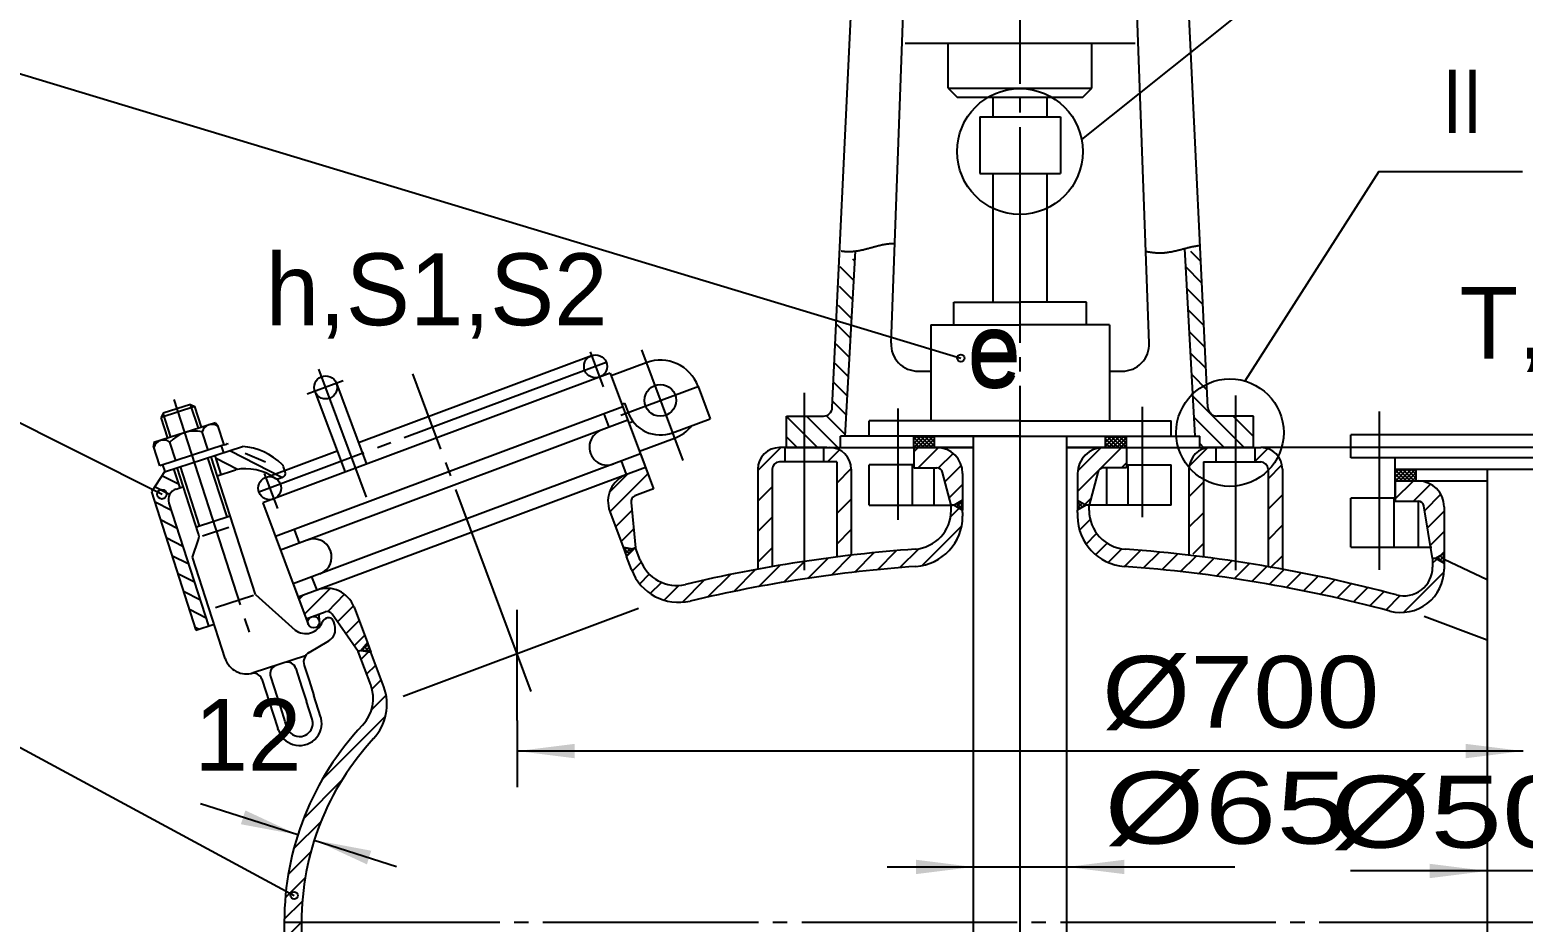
# Model space of a CAD drawing. Extents: x 604 to 1218, y -216 to 625.
# Drawn here: x 703.3 to 807.2, y 432.3 to 494.4 of the extents above; entities that cross this region are included whole.
import ezdxf

# ---------------------------------------------------------------- set-up
doc = ezdxf.new("R2010")
doc.units = 0
doc.linetypes.add('BORDER', pattern=[17, 12, -1, 1, -1, 1, -1])
doc.linetypes.add('DASHDOT', pattern=[18, 15, -1, 1, -1])
doc.layers.get('0').update_dxf_attribs({"color": 8, "linetype": 'CONTINUOUS'})
for name, color, linetype in [('1', 8, 'CONTINUOUS'), ('2', 94, 'DASHDOT'), ('3', 8, 'CONTINUOUS'), ('5', 214, 'CONTINUOUS'), ('6', 8, 'BORDER')]:
    doc.layers.add(name, color=color, linetype=linetype)
doc.styles.add('STYLE1', font='cadt_en.shx', dxfattribs={"width": 0.650136, "bigfont": 'cadt_hz.shx'})
doc.styles.add('STYLE29', font='cadt_en.shx', dxfattribs={"width": 1.341688, "bigfont": 'cadt_hz.shx'})
doc.styles.add('STYLE30', font='cadt_en.shx', dxfattribs={"width": 1.180206, "bigfont": 'cadt_hz.shx'})
doc.styles.add('STYLE31', font='cadt_en.shx', dxfattribs={"width": 1.341157, "bigfont": 'cadt_hz.shx'})

# ---------------------------------------------------------------- blocks, each defined once
blk = doc.blocks.new('*U22')
at = {"layer": '1'}
for p, q in [((798.34, 461.73), (799.59, 462.98)), ((799.61, 461.58), (800.79, 462.77)), ((812.74, 460.57), (815.15, 462.98)), ((815.17, 461.58), (816.14, 462.56)), ((800.39, 460.94), (801.51, 462.07)), ((800.59, 459.73), (801.74, 460.88)), ((812.74, 459.16), (814.1, 460.51)), ((800.79, 458.52), (801.74, 459.47)), ((812.74, 457.74), (813.99, 458.99)), ((801.46, 457.78), (801.74, 458.06)), ((812.74, 456.33), (813.89, 457.48)), ((812.74, 454.91), (813.79, 455.96)), ((812.74, 453.5), (813.68, 454.44)), ((813.14, 452.49), (813.58, 452.92)), ((812.74, 450.67), (813.54, 451.47)), ((812.92, 449.44), (813.67, 450.19)), ((813.4, 448.5), (814.18, 449.28)), ((814.09, 447.78), (814.95, 448.64)), ((814.91, 447.18), (815.76, 448.04)), ((815.69, 446.55), (816.54, 447.4)), ((816.43, 445.88), (817.28, 446.72)), ((817.14, 445.17), (817.98, 446.02)), ((817.8, 444.42), (818.65, 445.27)), ((818.43, 443.63), (819.29, 444.49)), ((819.02, 442.81), (819.89, 443.67)), ((819.57, 441.95), (820.45, 442.82)), ((820.08, 441.04), (820.97, 441.93)), ((820.55, 440.09), (821.45, 441)), ((820.97, 439.1), (821.89, 440.02)), ((821.34, 438.06), (822.28, 439)), ((821.65, 436.96), (822.63, 437.93)), ((821.91, 435.8), (822.92, 436.81)), ((822.1, 434.58), (823.16, 435.64)), ((822.22, 433.28), (823.33, 434.39)), ((822.24, 431.89), (823.43, 433.07)), ((822.24, 430.47), (823.44, 431.67)), ((822.24, 429.06), (823.44, 430.26)), ((823.03, 428.43), (823.44, 428.84, 1))]:
    blk.add_line(p, q, dxfattribs=at)
blk = doc.blocks.new('*U31')
at = {"layer": '1'}
for p, q in [((743.67, 462.21), (744.92, 463.46)), ((743.7, 460.83), (746.34, 463.47)), ((746.71, 462.42), (746.73, 462.44)), ((744.09, 459.8), (745.23, 460.94)), ((744.47, 458.77), (745.36, 459.65)), ((745.43, 458.31), (745.49, 458.37)), ((722.45, 453.72), (724.23, 455.5)), ((724.06, 453.91), (725.24, 455.1)), ((722.06, 454.75), (722.34, 455.02)), ((724.74, 453.18), (725.86, 454.3)), ((725.33, 452.35), (726.24, 453.27)), ((725.91, 451.52), (726.63, 452.24)), ((726.39, 450.59), (726.91, 451.11)), ((726.78, 449.56), (727.4, 450.18)), ((727.15, 448.52), (727.78, 449.15)), ((727.11, 447.06), (728.13, 448.08)), ((723.68, 442.22), (728.09, 446.63)), ((722.39, 439.52), (725.05, 442.17)), ((721.71, 437.42), (723.6, 439.31)), ((721.32, 435.62), (722.89, 437.18)), ((721.11, 434), (722.49, 435.38)), ((721.04, 432.51), (722.3, 433.77)), ((721.04, 431.1), (722.24, 432.3)), ((721.04, 429.68), (722.24, 430.88)), ((721.08, 428.31), (722.24, 429.47, 1))]:
    blk.add_line(p, q, dxfattribs=at)
blk = doc.blocks.new('*U40')
at = {"layer": '1'}
for p, q in [((778.19, 465.96), (778.33, 466.11, 1)), ((778.19, 465.68), (778.62, 466.11)), ((778.19, 465.4), (778.9, 466.11)), ((778.79, 465.31), (778.19, 465.91)), ((778.51, 465.31), (778.19, 465.62)), ((778.27, 466.11), (779.07, 465.31)), ((778.38, 465.31), (779.18, 466.11)), ((778.56, 466.11), (779.36, 465.31)), ((778.67, 465.31), (779.47, 466.11)), ((779.64, 465.31), (778.84, 466.11)), ((778.95, 465.31), (779.64, 466)), ((779.64, 465.59), (779.12, 466.11)), ((779.23, 465.31), (779.64, 465.72)), ((779.64, 465.87), (779.41, 466.11)), ((778.23, 465.31), (778.19, 465.34)), ((779.51, 465.31), (779.64, 465.43))]:
    blk.add_line(p, q, dxfattribs=at)
blk = doc.blocks.new('*U41')
at = {"layer": '1'}
for p, q in [((764.84, 465.31), (765.64, 466.11)), ((764.84, 465.59), (765.36, 466.11)), ((764.84, 465.87), (765.08, 466.11)), ((765.53, 465.31), (764.84, 466)), ((765.25, 465.31), (764.84, 465.72)), ((765.82, 465.31), (765.02, 466.11)), ((765.92, 466.11), (765.12, 465.31)), ((766.1, 465.31), (765.3, 466.11)), ((766.21, 466.11), (765.41, 465.31)), ((766.29, 465.4), (765.58, 466.11)), ((765.69, 465.31), (766.29, 465.91)), ((766.29, 465.68), (765.86, 466.11)), ((765.97, 465.31), (766.29, 465.62)), ((766.29, 465.96), (766.15, 466.11)), ((764.97, 465.31), (764.84, 465.43)), ((766.26, 465.31), (766.29, 465.34, 1))]:
    blk.add_line(p, q, dxfattribs=at)
blk = doc.blocks.new('*U42')
at = {"layer": '1'}
for p, q in [((798.34, 463.25), (798.87, 463.78)), ((798.34, 463.53), (798.59, 463.78)), ((799.12, 462.98), (798.34, 463.76)), ((798.84, 462.98), (798.34, 463.48)), ((798.35, 462.98), (799.15, 463.78)), ((799.4, 462.98), (798.6, 463.78)), ((798.64, 462.98), (799.44, 463.78)), ((799.68, 462.98), (798.88, 463.78)), ((798.92, 462.98), (799.72, 463.78)), ((799.79, 463.16), (799.17, 463.78)), ((799.2, 462.98), (799.79, 463.57)), ((799.79, 463.44), (799.45, 463.78)), ((799.79, 463.73), (799.73, 463.78)), ((798.55, 462.98), (798.34, 463.19)), ((799.48, 462.98), (799.79, 463.28)), ((799.77, 462.98), (799.79, 463, 1))]:
    blk.add_line(p, q, dxfattribs=at)
blk = doc.blocks.new('*U44')
at = {"layer": '1'}
for p, q in [((801.23, 457.54), (801.46, 457.78)), ((801.29, 457.68), (801.69, 457.27)), ((801.41, 457.44), (801.74, 457.77)), ((801.47, 457.78), (801.74, 457.51)), ((801.58, 457.33), (801.74, 457.49)), ((801.65, 457.88), (801.74, 457.79)), ((812.74, 452.65), (812.78, 452.69)), ((812.74, 452.37), (812.96, 452.59)), ((812.74, 452.09), (813.14, 452.49)), ((812.74, 452.45), (813.01, 452.18)), ((812.74, 452.16), (812.83, 452.08)), ((812.76, 452.71), (813.19, 452.28)), ((813.27, 452.33), (813.32, 452.38, 1))]:
    blk.add_line(p, q, dxfattribs=at)
blk = doc.blocks.new('*U45')
at = {"layer": '2'}
for p, q in [((767.4, 460.49), (768.01, 461.09)), ((765.43, 457.1), (768.17, 459.84, 1)), ((744.94, 457.82), (745.43, 458.31)), ((763.87, 456.96), (765.19, 458.27)), ((745.24, 456.71), (745.87, 457.34)), ((755.79, 455.94), (757.23, 457.39)), ((757.47, 456.21), (758.88, 457.62)), ((759.11, 456.44), (760.49, 457.82)), ((760.73, 456.64), (762.08, 458)), ((762.31, 456.81), (763.64, 458.14)), ((745.77, 455.83), (746.44, 456.5)), ((750.52, 454.92), (752.08, 456.48)), ((752.32, 455.3), (753.83, 456.82)), ((754.07, 455.64), (755.55, 457.12)), ((746.51, 455.15), (747.29, 455.93)), ((747.47, 454.69), (748.5, 455.72)), ((748.74, 454.55), (750.28, 456.1))]:
    blk.add_line(p, q, dxfattribs=at)
blk = doc.blocks.new('*U46')
at = {"layer": '2'}
for p, q in [((776.38, 459.56), (777.12, 460.3)), ((776.83, 458.6), (777.56, 459.34)), ((777.49, 457.85), (778.3, 458.65)), ((778.37, 457.31), (779.32, 458.27)), ((779.51, 457.04), (780.63, 458.16)), ((780.82, 456.94), (781.93, 458.04)), ((782.12, 456.82), (783.21, 457.91)), ((783.4, 456.68), (784.48, 457.76)), ((784.66, 456.53), (785.73, 457.6)), ((785.91, 456.37), (786.97, 457.43)), ((787.15, 456.19), (788.2, 457.24)), ((800.94, 457.26), (801.23, 457.54)), ((788.37, 456), (789.41, 457.04)), ((789.58, 455.79), (790.61, 456.83)), ((790.77, 455.57), (791.8, 456.6)), ((791.96, 455.34), (792.97, 456.36)), ((798.94, 453.85), (801.73, 456.64, 1)), ((793.13, 455.1), (794.14, 456.11)), ((794.29, 454.85), (795.29, 455.85)), ((795.44, 454.58), (796.43, 455.57)), ((796.57, 454.3), (797.56, 455.29)), ((797.7, 454.01), (798.69, 455.01))]:
    blk.add_line(p, q, dxfattribs=at)
blk = doc.blocks.new('*U47')
at = {"layer": '2'}
for p, q in [((764.84, 465), (765.15, 465.31)), ((765.16, 463.91), (766.56, 465.3)), ((766.56, 463.89), (767.58, 464.9)), ((776.25, 463.68), (777.87, 465.3)), ((777.84, 463.85), (779.29, 465.31)), ((767.01, 462.92), (768.15, 464.07)), ((776.24, 462.25), (777.7, 463.71)), ((779.31, 463.91), (779.64, 464.24)), ((767.31, 461.81), (768.24, 462.74)), ((776.76, 461.36), (777.16, 461.76, 1))]:
    blk.add_line(p, q, dxfattribs=at)
blk = doc.blocks.new('*U48')
at = {"layer": '2'}
for p, q in [((767.83, 461.2), (768.24, 461.61)), ((767.84, 461.42), (768.24, 461.02)), ((768.24, 461.31), (768.02, 461.53)), ((768.24, 461.59), (768.2, 461.63)), ((776.24, 461.41), (776.4, 461.56)), ((776.24, 461.51), (776.59, 461.16)), ((776.24, 461.12), (776.58, 461.46)), ((776.52, 461.12), (776.76, 461.36)), ((776.57, 461.46), (776.77, 461.26, 1)), ((767.65, 461.3), (767.68, 461.33)), ((767.72, 461.26), (767.66, 461.32)), ((768.01, 461.09), (768.24, 461.33)), ((768.19, 460.99), (768.24, 461.04)), ((776.41, 461.06), (776.24, 461.23))]:
    blk.add_line(p, q, dxfattribs=at)
blk = doc.blocks.new('*U49')
at = {"layer": '2'}
for p, q in [((744.64, 458.32), (745.03, 457.93)), ((744.7, 458.15), (744.88, 458.33)), ((744.78, 457.95), (745.13, 458.29)), ((744.91, 458.33), (745.16, 458.09, 1)), ((726.42, 451.19), (726.86, 451.62)), ((726.48, 451.31), (726.64, 451.15)), ((726.6, 451.47), (726.98, 451.09)), ((726.66, 451.15), (726.94, 451.42)), ((726.73, 451.62), (726.94, 451.42)), ((726.91, 451.11), (727.01, 451.21))]:
    blk.add_line(p, q, dxfattribs=at)
blk = doc.blocks.new('*U50')
at = {"layer": '1'}
for p, q in [((760.74, 478.27), (760.59, 478.42)), ((760.67, 476.93), (759.72, 477.88)), ((759.64, 476.54), (760.59, 475.59)), ((759.57, 475.2), (760.52, 474.25)), ((759.49, 473.86), (760.44, 472.91)), ((759.42, 472.52), (760.37, 471.57)), ((759.35, 471.18), (760.29, 470.23)), ((759.27, 469.84), (760.22, 468.89)), ((759.2, 468.5), (760.15, 467.55)), ((755.99, 467.46), (758.14, 465.31)), ((757.37, 467.49), (759.56, 465.31)), ((758.75, 467.53), (760.07, 466.21)), ((756.73, 465.31), (755.99, 466.05, 1))]:
    blk.add_line(p, q, dxfattribs=at)
blk = doc.blocks.new('*U51')
at = {"layer": '1'}
for p, q in [((753.99, 463.71), (755.59, 465.31)), ((758.83, 464.31), (759.67, 465.14)), ((759.49, 462.84), (760.49, 463.84)), ((753.99, 461.58), (754.99, 462.58)), ((759.49, 460.72), (760.49, 461.72)), ((753.99, 459.46), (754.99, 460.46)), ((759.49, 458.6), (760.49, 459.6, 1)), ((753.99, 457.34), (754.99, 458.34))]:
    blk.add_line(p, q, dxfattribs=at)
blk = doc.blocks.new('*U52')
at = {"layer": '1'}
for p, q in [((784.01, 464.02), (785.27, 465.29)), ((788.59, 464.36), (789.46, 465.23)), ((789.49, 463.14), (790.46, 464.11)), ((783.99, 461.89), (784.99, 462.89)), ((789.49, 461.02), (790.49, 462.02)), ((783.99, 459.76), (784.99, 460.76)), ((789.49, 458.9), (790.49, 459.9)), ((784.27, 457.92), (784.99, 458.64)), ((789.65, 456.94), (790.49, 457.78, 1))]:
    blk.add_line(p, q, dxfattribs=at)
blk = doc.blocks.new('*U53')
at = {"layer": '3'}
for p, q in [((783.04, 478.99), (783.07, 479)), ((783.07, 479), (783.1, 479)), ((783.1, 479), (783.13, 479.01)), ((783.13, 479.01), (783.16, 479.02)), ((783.16, 479.02), (783.19, 479.03)), ((783.19, 479.03), (783.22, 479.03)), ((783.22, 479.03), (783.25, 479.04)), ((783.25, 479.04), (783.28, 479.05)), ((783.28, 479.05), (783.31, 479.06)), ((783.31, 479.06), (783.34, 479.06)), ((783.34, 479.06), (783.37, 479.07)), ((783.37, 479.07), (783.4, 479.08)), ((783.4, 479.08), (783.43, 479.09)), ((783.43, 479.09), (783.46, 479.09)), ((783.46, 479.09), (783.49, 479.1)), ((783.49, 479.1), (783.52, 479.11)), ((783.52, 479.11), (783.54, 479.12)), ((783.54, 479.12), (783.57, 479.12)), ((783.57, 479.12), (783.6, 479.13)), ((783.6, 479.13), (783.63, 479.14)), ((783.63, 479.14), (783.66, 479.15)), ((783.66, 479.15), (783.69, 479.15)), ((783.69, 479.15), (783.72, 479.16)), ((783.72, 479.16), (783.75, 479.17)), ((783.75, 479.17), (783.78, 479.18)), ((783.78, 479.18), (783.81, 479.18)), ((783.81, 479.18), (783.84, 479.19)), ((783.84, 479.19), (783.87, 479.2)), ((783.87, 479.2), (783.9, 479.21)), ((783.9, 479.21), (783.93, 479.21)), ((783.93, 479.21), (783.96, 479.22)), ((783.96, 479.22), (783.99, 479.23)), ((783.99, 479.23), (784.02, 479.24)), ((784.02, 479.24), (784.05, 479.24)), ((784.05, 479.24), (784.08, 479.25)), ((784.08, 479.25), (784.11, 479.26)), ((784.11, 479.26), (784.14, 479.26)), ((784.14, 479.26), (784.16, 479.27)), ((784.16, 479.27), (784.19, 479.28)), ((784.19, 479.28), (784.22, 479.28)), ((784.22, 479.28), (784.25, 479.29)), ((784.25, 479.29), (784.28, 479.29)), ((784.28, 479.29), (784.31, 479.3)), ((784.31, 479.3), (784.35, 479.31)), ((784.35, 479.31), (784.39, 479.31)), ((784.39, 479.31), (784.44, 479.32)), ((784.44, 479.32), (784.48, 479.33)), ((784.48, 479.33), (784.53, 479.34)), ((784.53, 479.34), (784.57, 479.34)), ((784.57, 479.34), (784.61, 479.35)), ((784.61, 479.35), (784.65, 479.35)), ((784.65, 479.35), (784.68, 479.36)), ((780.95, 478.97), (780.96, 478.96, 1)), ((780.96, 478.96), (780.98, 478.96)), ((780.98, 478.96), (781, 478.96)), ((781, 478.96), (781.02, 478.95)), ((781.02, 478.95), (781.05, 478.95)), ((781.05, 478.95), (781.07, 478.94)), ((781.07, 478.94), (781.1, 478.94)), ((781.1, 478.94), (781.13, 478.93)), ((781.13, 478.93), (781.15, 478.93)), ((781.15, 478.93), (781.18, 478.92)), ((781.18, 478.92), (781.21, 478.92)), ((781.21, 478.92), (781.24, 478.91)), ((781.24, 478.91), (781.27, 478.91)), ((781.27, 478.91), (781.3, 478.9)), ((781.3, 478.9), (781.33, 478.9)), ((781.33, 478.9), (781.36, 478.9)), ((781.36, 478.9), (781.4, 478.89)), ((781.4, 478.89), (781.43, 478.89)), ((781.43, 478.89), (781.46, 478.88)), ((781.46, 478.88), (781.5, 478.88)), ((781.5, 478.88), (781.53, 478.88)), ((781.53, 478.88), (781.56, 478.87)), ((781.56, 478.87), (781.6, 478.87)), ((781.6, 478.87), (781.63, 478.87)), ((781.63, 478.87), (781.66, 478.86)), ((781.66, 478.86), (781.7, 478.86)), ((781.7, 478.86), (781.73, 478.86)), ((781.73, 478.86), (781.77, 478.86)), ((781.77, 478.86), (781.8, 478.86)), ((781.8, 478.86), (781.83, 478.85)), ((781.83, 478.85), (781.87, 478.85)), ((781.87, 478.85), (781.9, 478.85)), ((781.9, 478.85), (781.94, 478.85)), ((781.94, 478.85), (781.97, 478.85)), ((781.97, 478.85), (782, 478.85)), ((782, 478.85), (782.04, 478.85)), ((782.04, 478.85), (782.07, 478.85)), ((782.07, 478.85), (782.1, 478.86)), ((782.1, 478.86), (782.14, 478.86)), ((782.14, 478.86), (782.17, 478.86)), ((782.17, 478.86), (782.2, 478.86)), ((782.2, 478.86), (782.24, 478.86)), ((782.24, 478.86), (782.27, 478.86)), ((782.27, 478.86), (782.3, 478.87)), ((782.3, 478.87), (782.33, 478.87)), ((782.33, 478.87), (782.37, 478.87)), ((782.37, 478.87), (782.4, 478.88)), ((782.4, 478.88), (782.43, 478.88)), ((782.43, 478.88), (782.46, 478.88)), ((782.46, 478.88), (782.49, 478.89)), ((782.49, 478.89), (782.52, 478.89)), ((782.52, 478.89), (782.55, 478.9)), ((782.55, 478.9), (782.59, 478.9)), ((782.59, 478.9), (782.62, 478.91)), ((782.62, 478.91), (782.65, 478.91)), ((782.65, 478.91), (782.68, 478.92)), ((782.68, 478.92), (782.71, 478.92)), ((782.71, 478.92), (782.74, 478.93)), ((782.74, 478.93), (782.77, 478.93)), ((782.77, 478.93), (782.8, 478.94)), ((782.8, 478.94), (782.83, 478.94)), ((782.83, 478.94), (782.86, 478.95)), ((782.86, 478.95), (782.89, 478.96)), ((782.89, 478.96), (782.92, 478.96)), ((782.92, 478.96), (782.95, 478.97)), ((782.95, 478.97), (782.98, 478.98)), ((782.98, 478.98), (783.01, 478.98)), ((783.01, 478.98), (783.04, 478.99))]:
    blk.add_line(p, q, dxfattribs=at)
blk = doc.blocks.new('*U54')
at = {"layer": '3'}
for p, q in [((760.91, 478.99), (760.94, 479)), ((760.94, 479), (760.97, 479)), ((760.97, 479), (761, 479.01)), ((761, 479.01), (761.03, 479.01)), ((761.03, 479.01), (761.06, 479.02)), ((761.06, 479.02), (761.09, 479.02)), ((761.09, 479.02), (761.12, 479.03)), ((761.12, 479.03), (761.15, 479.03)), ((761.15, 479.03), (761.18, 479.04)), ((761.18, 479.04), (761.21, 479.05)), ((761.21, 479.05), (761.24, 479.05)), ((761.24, 479.05), (761.27, 479.06)), ((761.27, 479.06), (761.3, 479.07)), ((761.3, 479.07), (761.33, 479.07)), ((761.33, 479.07), (761.36, 479.08)), ((761.36, 479.08), (761.39, 479.09)), ((761.39, 479.09), (761.42, 479.1)), ((761.42, 479.1), (761.45, 479.1)), ((761.45, 479.1), (761.48, 479.11)), ((761.48, 479.11), (761.51, 479.12)), ((761.51, 479.12), (761.53, 479.12)), ((761.53, 479.12), (761.56, 479.13)), ((761.56, 479.13), (761.59, 479.14)), ((761.59, 479.14), (761.62, 479.15)), ((761.62, 479.15), (761.65, 479.16)), ((761.65, 479.16), (761.68, 479.16)), ((761.68, 479.16), (761.71, 479.17)), ((761.71, 479.17), (761.74, 479.18)), ((761.74, 479.18), (761.77, 479.19)), ((761.77, 479.19), (761.8, 479.19)), ((761.8, 479.19), (761.82, 479.2)), ((761.82, 479.2), (761.85, 479.21)), ((761.85, 479.21), (761.88, 479.22)), ((761.88, 479.22), (761.91, 479.23)), ((761.91, 479.23), (761.94, 479.23)), ((761.94, 479.23), (761.97, 479.24)), ((761.97, 479.24), (762, 479.25)), ((762, 479.25), (762.03, 479.26)), ((762.03, 479.26), (762.06, 479.27)), ((762.06, 479.27), (762.08, 479.27)), ((762.08, 479.27), (762.11, 479.28)), ((762.11, 479.28), (762.14, 479.29)), ((762.14, 479.29), (762.17, 479.3)), ((762.17, 479.3), (762.2, 479.31)), ((762.2, 479.31), (762.23, 479.31)), ((762.23, 479.31), (762.26, 479.32)), ((762.26, 479.32), (762.29, 479.33)), ((762.29, 479.33), (762.32, 479.34)), ((762.32, 479.34), (762.34, 479.34)), ((762.34, 479.34), (762.37, 479.35)), ((762.37, 479.35), (762.4, 479.36)), ((762.4, 479.36), (762.43, 479.37)), ((762.43, 479.37), (762.46, 479.37)), ((762.46, 479.37), (762.49, 479.38)), ((762.49, 479.38), (762.52, 479.39)), ((762.52, 479.39), (762.55, 479.39)), ((762.55, 479.39), (762.58, 479.4)), ((762.58, 479.4), (762.61, 479.41)), ((762.61, 479.41), (762.63, 479.41)), ((762.63, 479.41), (762.66, 479.42)), ((762.66, 479.42), (762.69, 479.43)), ((762.69, 479.43), (762.72, 479.43)), ((762.72, 479.43), (762.75, 479.44)), ((762.75, 479.44), (762.78, 479.44)), ((762.78, 479.44), (762.81, 479.45)), ((762.81, 479.45), (762.85, 479.45)), ((762.85, 479.45), (762.88, 479.46)), ((762.88, 479.46), (762.91, 479.46)), ((762.91, 479.46), (762.94, 479.47)), ((762.94, 479.47), (762.97, 479.47)), ((762.97, 479.47), (763, 479.48)), ((763, 479.48), (763.04, 479.48)), ((763.04, 479.48), (763.07, 479.48)), ((763.07, 479.48), (763.1, 479.48)), ((763.1, 479.48), (763.13, 479.49)), ((763.13, 479.49), (763.16, 479.49)), ((763.16, 479.49), (763.19, 479.49)), ((763.19, 479.49), (763.22, 479.49)), ((763.22, 479.49), (763.25, 479.5)), ((763.25, 479.5), (763.28, 479.5)), ((763.28, 479.5), (763.31, 479.5)), ((763.31, 479.5), (763.34, 479.5)), ((763.34, 479.5), (763.37, 479.5)), ((763.37, 479.5), (763.4, 479.5)), ((763.4, 479.5), (763.43, 479.51)), ((763.43, 479.51), (763.45, 479.51)), ((763.45, 479.51), (763.48, 479.51)), ((763.48, 479.51), (763.5, 479.51)), ((763.5, 479.51), (763.52, 479.51)), ((763.52, 479.51), (763.54, 479.51)), ((763.54, 479.51), (763.55, 479.51)), ((759.78, 478.98), (759.79, 478.98, 1)), ((759.79, 478.98), (759.81, 478.98)), ((759.81, 478.98), (759.83, 478.97)), ((759.83, 478.97), (759.86, 478.97)), ((759.86, 478.97), (759.88, 478.97)), ((759.88, 478.97), (759.91, 478.97)), ((759.91, 478.97), (759.94, 478.96)), ((759.94, 478.96), (759.97, 478.96)), ((759.97, 478.96), (760, 478.96)), ((760, 478.96), (760.04, 478.95)), ((760.04, 478.95), (760.07, 478.95)), ((760.07, 478.95), (760.11, 478.95)), ((760.11, 478.95), (760.14, 478.95)), ((760.14, 478.95), (760.17, 478.95)), ((760.17, 478.95), (760.21, 478.95)), ((760.21, 478.95), (760.24, 478.94)), ((760.24, 478.94), (760.28, 478.94)), ((760.28, 478.94), (760.31, 478.94)), ((760.31, 478.94), (760.34, 478.94)), ((760.34, 478.94), (760.38, 478.94)), ((760.38, 478.94), (760.41, 478.94)), ((760.41, 478.94), (760.44, 478.95)), ((760.44, 478.95), (760.47, 478.95)), ((760.47, 478.95), (760.51, 478.95)), ((760.51, 478.95), (760.54, 478.95)), ((760.54, 478.95), (760.57, 478.95)), ((760.57, 478.95), (760.6, 478.95)), ((760.6, 478.95), (760.63, 478.96)), ((760.63, 478.96), (760.67, 478.96)), ((760.67, 478.96), (760.7, 478.96)), ((760.7, 478.96), (760.73, 478.97)), ((760.73, 478.97), (760.76, 478.97)), ((760.76, 478.97), (760.79, 478.97)), ((760.79, 478.97), (760.82, 478.98)), ((760.82, 478.98), (760.85, 478.98)), ((760.85, 478.98), (760.88, 478.99)), ((760.88, 478.99), (760.91, 478.99))]:
    blk.add_line(p, q, dxfattribs=at)
blk = doc.blocks.new('*U55')
at = {"layer": '3'}
for p, q in [((784.09, 478.96), (784.74, 478.31)), ((783.76, 477.87), (784.82, 476.81)), ((783.85, 476.37), (784.91, 475.31)), ((783.93, 474.88), (784.99, 473.82)), ((784.01, 473.38), (785.07, 472.32)), ((784.1, 471.88), (785.16, 470.82)), ((784.18, 470.38), (785.24, 469.32)), ((784.26, 468.89), (787.84, 465.31)), ((784.34, 467.39), (786.43, 465.31)), ((787.07, 467.49), (788.49, 466.07)), ((788.48, 467.49), (788.49, 467.49)), ((784.74, 465.58), (785.01, 465.31, 1))]:
    blk.add_line(p, q, dxfattribs=at)
blk = doc.blocks.new('*D66')
blk.add_line((894.58, 465.31), (788.99, 465.31))
blk = doc.blocks.new('*D75')
blk.add_line((762.99, 436.14), (787.18, 436.14))
for points in [[(768.99, 436.14), (764.99, 435.64), (764.99, 436.64)], [(775.49, 436.14), (779.49, 436.64), (779.49, 435.64)]]:
    blk.add_solid(points)
at = {"insert": (778.1, 437.57), "char_height": 5, "attachment_point": 7, "style": 'STYLE29'}
blk.add_mtext('%%c65', dxfattribs=at)
blk = doc.blocks.new('*D76')
for p, q in [((737.24, 446.32), (737.24, 441.7)), ((807.24, 444.2), (737.24, 444.2))]:
    blk.add_line(p, q)
for points in [[(737.24, 444.2), (741.24, 444.7), (741.24, 443.7)], [(807.24, 444.2), (803.24, 443.7), (803.24, 444.7)]]:
    blk.add_solid(points)
at = {"insert": (777.94, 445.63), "char_height": 5, "attachment_point": 7, "style": 'STYLE30'}
blk.add_mtext('%%c700', dxfattribs=at)
blk = doc.blocks.new('*D77')
blk.add_line((815.74, 435.86), (795.24, 435.86))
for points in [[(804.74, 435.86), (800.74, 435.36), (800.74, 436.36)], [(809.74, 435.86), (813.74, 436.36), (813.74, 435.36)]]:
    blk.add_solid(points)
at = {"insert": (793.81, 437.29), "char_height": 5, "attachment_point": 7, "style": 'STYLE31'}
blk.add_mtext('%%c50', dxfattribs=at)
blk = doc.blocks.new('*U78')
blk.add_line((723.13, 438.01), (728.84, 436.18))
blk.add_solid([(723.13, 438.01), (727.09, 437.27), (726.79, 436.32)])
blk = doc.blocks.new('*U79')
blk.add_line((721.99, 438.37), (715.2, 440.54))
blk.add_solid([(721.99, 438.37), (718.02, 439.11), (718.33, 440.07)])

msp = doc.modelspace()

# ---------------------------------------------------------------- linework, layer by layer
at = {"color": 7}
for p, q in [((674.66179, 499.76107), (768.1202, 471.51753)), ((674.66179, 481.08547), (712.53398, 462.06339)), ((713.14958, 466.03196), (712.61308, 467.6915)), ((715.06224, 466.65028), (714.52574, 468.30983)), ((717.05603, 460.48292), (715.72439, 464.60206)), ((715.14337, 459.86459), (713.81173, 463.98374)), ((674.532, 459.63833), (721.73128, 434.15309, 1))]:
    msp.add_line(p, q, dxfattribs=at)
at = {"layer": '1', "color": 7}
for p, q in [((759.17394, 468.08457), (761.5111, 516.98162)), ((785.30721, 468.08457), (782.97006, 516.98162)), ((763.26223, 472.57272), (764.72337, 512.14769)), ((781.21892, 472.57272), (779.7635, 512.06022)), ((764.24233, 493.43162), (780.23883, 493.43162)), ((767.24058, 490.30662), (767.24058, 493.43162)), ((777.24058, 490.30662), (777.24058, 493.43162)), ((767.24058, 490.30662), (767.86558, 489.68162)), ((767.24058, 490.30662), (777.24058, 490.30662)), ((767.86558, 489.68162), (776.61558, 489.68162)), ((770.36558, 488.30662), (770.36558, 489.68162)), ((774.11558, 488.30662), (774.11558, 489.68162)), ((776.61558, 489.68162), (777.24058, 490.30662)), ((769.42808, 488.30662), (775.05308, 488.30662)), ((769.42808, 488.30662), (769.42808, 484.35623)), ((775.05308, 488.30662), (775.05308, 484.35623)), ((769.42808, 484.35623), (775.05308, 484.35623)), ((770.36558, 475.41289), (770.36558, 484.35623)), ((774.11558, 475.41289), (774.11558, 484.35623)), ((797.19017, 484.50556), (807.19017, 484.50556)), ((784.4152, 466.10662), (783.69273, 479.15479)), ((760.06596, 466.10662), (760.77831, 478.97208)), ((767.62504, 475.41289), (772.24058, 475.41289)), ((767.62504, 473.85383), (767.62504, 475.41289)), ((776.85612, 475.41289), (772.24058, 475.41289)), ((776.85612, 473.85383), (776.85612, 475.41289)), ((766.01629, 473.85383), (766.01629, 467.16756)), ((766.01629, 473.85383), (772.24058, 473.85383)), ((778.46487, 473.85383), (772.24058, 473.85383)), ((778.46487, 473.85383), (778.46487, 467.16756, 1)), ((726.20968, 465.64786), (742.41604, 471.70308)), ((746.22994, 471.20792), (743.79392, 470.29761)), ((743.72391, 470.48496), (719.55619, 461.45382)), ((724.66956, 469.76986), (726.76956, 464.14936)), ((743.72391, 470.48496), (746.73429, 462.42905, 6.28319)), ((765.14263, 470.61914), (766.01629, 470.62242)), ((778.46487, 470.62242), (779.33853, 470.61914, 6.28319)), ((723.17079, 469.20979), (725.27079, 463.58929)), ((749.8328, 469.56514), (750.67294, 467.31655, 6.28319)), ((714.81778, 468.16048), (712.46374, 467.39946)), ((712.61308, 467.6915), (712.46374, 467.39946)), ((714.52574, 468.30983), (712.61308, 467.6915)), ((714.52574, 468.30983), (714.81778, 468.16048)), ((715.28293, 466.72163), (714.81778, 468.16048, 6.28319)), ((744.59902, 468.14312), (720.4313, 459.11199)), ((743.63764, 466.71633), (743.28759, 467.65306)), ((744.52901, 468.33047), (744.71636, 468.40048)), ((744.71636, 468.40048), (744.96139, 467.74477)), ((716.24551, 467.03281), (711.96631, 465.64943)), ((712.92889, 465.96061), (712.46374, 467.39946, 6.28319)), ((716.24551, 467.03281), (716.41985, 466.84541)), ((716.85584, 465.49674), (716.41985, 466.84541)), ((744.94906, 467.20639), (720.78134, 458.17526)), ((745.01907, 467.01904), (745.30415, 467.12557)), ((748.05009, 466.33642), (750.67294, 467.31655, 6.28319)), ((755.99058, 467.49412), (758.5499, 467.49412, 6.28319)), ((755.99058, 465.30662), (755.99058, 467.49412)), ((772.24058, 467.16756), (761.74058, 467.16756)), ((761.74058, 466.10662), (761.74058, 467.16756)), ((772.24058, 467.16756), (782.74058, 467.16756)), ((782.74058, 466.10662), (782.74058, 467.16756)), ((788.49058, 467.49412), (785.93125, 467.49412)), ((788.49058, 465.30662), (788.49058, 467.49412)), ((711.96631, 465.64943), (711.93466, 465.39544)), ((716.85584, 465.49674), (712.37066, 464.04677)), ((713.49196, 464.40927), (713.07974, 465.68437)), ((715.73455, 465.13425), (715.32233, 466.40936)), ((716.85584, 465.49674), (717.00965, 465.54647)), ((717.04431, 465.55767), (717.1501, 465.59187)), ((745.75416, 465.0519), (748.19007, 465.96217)), ((759.74058, 465.30662), (759.74058, 466.10662)), ((772.24058, 466.10662), (759.74058, 466.10662)), ((764.84058, 465.30662), (764.84058, 466.10662)), ((764.84058, 466.10662), (779.58454, 466.10662)), ((766.29058, 465.30662), (766.29058, 466.10662)), ((768.99058, 358.8436), (768.99058, 466.10662)), ((772.24058, 466.10662), (784.74058, 466.10662)), ((775.49058, 358.8436), (775.49058, 466.10662)), ((778.19058, 465.30662), (778.19058, 466.10662)), ((779.64058, 465.30662), (779.64058, 466.10662)), ((784.74058, 465.30662), (784.74058, 466.10662, 6.28319)), ((795.24058, 464.58159), (795.24058, 466.18159)), ((819.24058, 466.18159), (795.24058, 466.18159)), ((712.37066, 464.04677), (711.93466, 465.39544)), ((712.70999, 463.62757), (718.12656, 465.37864)), ((719.04481, 455.08504), (715.94508, 464.67341, 6.28319)), ((716.20051, 464.75599), (716.62858, 463.43184, 6.28319)), ((716.6476, 465.42942), (716.80241, 464.95057)), ((719.74551, 463.23263), (724.71088, 465.08786)), ((745.82417, 464.86456), (721.65645, 455.83342)), ((745.82417, 464.86456), (746.73429, 462.42905)), ((758.80308, 465.30662), (755.49058, 465.30662)), ((755.89058, 464.30662), (755.89058, 465.30662)), ((755.99058, 465.30662), (768.99058, 465.30662)), ((755.99058, 465.30662), (759.54058, 465.30662)), ((758.59058, 464.30662), (758.59058, 465.30662)), ((764.84058, 465.30662), (764.84058, 463.90662)), ((768.99058, 465.30662), (764.84058, 465.30662, 6.28319)), ((764.84058, 465.30662), (768.99058, 465.30662)), ((779.64058, 465.30662), (775.49058, 465.30662, 6.28319)), ((779.64058, 465.30662), (775.49058, 465.30662)), ((775.49058, 465.30662), (788.99759, 465.30662)), ((779.64058, 465.30662), (779.64058, 463.90662)), ((788.49058, 465.30662), (784.94058, 465.30662)), ((785.89058, 464.30662), (785.89058, 465.30662)), ((788.59058, 464.30662), (788.59058, 465.30662)), ((819.24058, 464.58159), (795.24058, 464.58159)), ((798.34058, 463.78159), (798.34058, 464.58159)), ((712.70999, 463.62757), (711.79089, 462.22421, 6.28319)), ((712.74345, 463.63839), (712.58864, 464.11724)), ((713.3356, 463.82982), (713.76367, 462.50567)), ((715.07821, 459.31213), (713.59104, 463.91239)), ((716.37315, 463.34926), (717.65245, 463.76283)), ((721.11273, 463.61368), (720.99489, 463.9782, 6.28319)), ((746.17422, 463.92782), (722.0065, 454.89669)), ((744.86279, 463.43776), (744.51275, 464.3745)), ((744.86279, 463.43776), (744.51275, 464.3745)), ((753.99058, 463.80662), (753.99058, 456.84746)), ((754.99058, 463.80662), (754.99058, 457.02561, 6.28319)), ((759.49058, 464.30662), (755.49058, 464.30662)), ((759.49058, 464.30662), (759.49058, 457.70024)), ((760.49058, 463.80662), (760.49058, 457.81857)), ((761.74058, 461.30662), (761.74058, 464.10662)), ((764.84058, 464.10662), (761.74058, 464.10662)), ((764.74058, 464.10662), (764.74058, 461.30662)), ((764.84058, 463.90662), (766.44058, 463.90662)), ((766.24058, 463.90662), (766.24058, 461.30662)), ((767.44058, 461.30662), (766.8345, 463.57608)), ((768.24058, 463.50662), (768.24058, 461.65303, 6.28319)), ((776.24058, 463.50662), (776.24058, 461.65303, 6.28319)), ((777.64665, 463.57608), (777.04058, 461.30662, 6.28319)), ((779.64058, 463.90662), (778.04058, 463.90662)), ((778.24058, 463.90662), (778.24058, 461.30662)), ((779.64058, 464.10662), (782.74058, 464.10662)), ((779.74058, 464.10662), (779.74058, 461.30662)), ((782.74058, 461.30662), (782.74058, 464.10662)), ((783.99058, 463.80662), (783.99058, 457.82218, 6.28319)), ((784.99058, 464.30662), (788.99058, 464.30662)), ((784.99058, 464.30662), (784.99058, 457.70024)), ((789.49058, 463.80662), (789.49058, 457.02561)), ((790.49058, 463.80662), (790.49058, 456.84746)), ((816.14058, 463.78159), (798.34058, 463.78159)), ((798.34058, 461.58159), (798.34058, 463.78159)), ((799.78758, 462.98159), (799.78758, 463.78159)), ((804.74058, 463.78159), (804.74058, 371.48159, 6.28319)), ((713.51357, 462.42482), (714.01911, 462.58825)), ((720.9136, 463.2243), (720.65124, 463.13948)), ((746.73429, 462.42905), (745.42286, 461.93899, 6.28319)), ((798.34058, 462.98159), (798.34058, 461.58159)), ((798.34058, 462.98159), (804.74058, 462.98159)), ((711.79089, 462.22421), (714.89607, 452.61898)), ((713.01575, 461.45136), (715.77883, 452.90436)), ((719.55619, 461.45382), (722.56657, 453.39792)), ((745.16956, 461.49147), (745.48893, 458.33404, 6.28319)), ((768.24058, 461.65303), (767.64058, 461.30662)), ((768.24058, 461.65303), (768.24058, 460.96021)), ((776.24058, 461.65303), (776.24058, 460.96021, 6.28319)), ((776.24058, 461.65303), (776.84058, 461.30662)), ((795.24058, 458.38159), (795.24058, 461.78159)), ((798.34058, 461.78159), (795.24058, 461.78159)), ((798.24058, 461.78159), (798.24058, 458.38159)), ((798.34058, 461.58159), (799.94058, 461.58159, 6.28319)), ((799.94058, 461.58159), (799.94058, 458.38159)), ((714.92268, 459.79325), (717.27672, 460.55426)), ((743.68941, 460.86421), (744.61828, 458.3785)), ((761.74058, 461.30662), (767.54058, 461.30662)), ((767.44058, 460.93558), (767.44058, 461.30662)), ((767.64058, 461.30662), (767.44058, 461.30662)), ((767.64058, 461.30662), (768.24058, 460.96021)), ((768.24058, 460.77992), (768.24058, 460.96021, 6.28319)), ((768.24058, 460.77992), (768.24058, 460.53453)), ((776.84058, 461.30662), (776.24058, 460.96021)), ((776.24058, 460.77992), (776.24058, 460.96021)), ((776.24058, 460.77992), (776.24058, 460.53453)), ((777.04058, 461.30662), (776.84058, 461.30662, 6.28319)), ((782.74058, 461.30662), (776.94058, 461.30662)), ((777.04058, 460.93558), (777.04058, 461.30662)), ((800.94058, 457.59114), (800.3345, 461.25105)), ((801.74058, 461.18159), (801.74058, 457.93755)), ((715.34952, 459.17731), (717.1811, 459.76942)), ((722.09277, 458.66532), (721.74273, 459.60205)), ((714.65164, 457.67993), (715.07513, 458.92233)), ((744.61828, 458.3785), (745.30158, 458.26403, 6.28319)), ((744.61828, 458.3785), (744.86094, 457.72909)), ((745.30175, 458.26359), (744.86094, 457.72909)), ((745.48893, 458.33404), (745.30158, 458.26403)), ((745.80987, 457.47507), (745.4891, 458.33359)), ((795.24058, 458.38159), (800.8819, 458.38159)), ((716.9279, 450.63881), (714.65164, 457.67993)), ((745.20158, 456.81739), (744.86094, 457.72909)), ((801.14058, 457.59114), (800.94058, 457.59114)), ((800.94058, 457.59114), (800.94058, 456.99288, 6.28319)), ((801.74058, 457.93755), (801.14058, 457.59114)), ((801.74058, 457.24473), (801.14058, 457.59114)), ((801.74058, 457.93755), (801.74058, 457.24473)), ((801.74058, 457.544), (804.74058, 456.12374)), ((801.74058, 457.24473), (801.74058, 456.83928, 6.28319)), ((723.31792, 455.38675), (722.96788, 456.32349)), ((723.31792, 455.38675), (722.96788, 456.32349, 6.28319)), ((721.65645, 455.83342), (722.70653, 453.02336)), ((718.89567, 455.02197), (716.24341, 454.16454)), ((719.04481, 455.08504), (721.79337, 452.60992)), ((725.89148, 454.21337), (726.82035, 451.72767)), ((729.31454, 448.02017), (745.69048, 454.13875)), ((714.89607, 452.61898), (716.15606, 453.02631, 6.28319)), ((722.56657, 453.39792), (723.87799, 453.88798)), ((723.48088, 453.18008), (723.45786, 453.73098)), ((724.05617, 453.45686), (723.90905, 453.4093, 6.28319)), ((726.19222, 451.12314), (724.3627, 453.71624)), ((724.44556, 453.25774), (724.54622, 452.94634, 6.28319)), ((804.74058, 451.91567), (800.35771, 453.55325)), ((722.77011, 451.06175), (724.13269, 451.86062)), ((727.05719, 448.80813), (726.19206, 451.12359, 6.28319)), ((726.37987, 451.19351), (726.19222, 451.12314)), ((726.37941, 451.19359), (727.0627, 451.07909)), ((726.82035, 451.72767), (726.37957, 451.19315, 6.28319)), ((726.82035, 451.72767), (727.0627, 451.07909)), ((727.96287, 448.66985), (727.0627, 451.07909, 6.28319)), ((722.51553, 450.82014), (718.87481, 449.64317, 6.28319)), ((721.84166, 449.95228), (722.26881, 448.63097)), ((722.4255, 450.15699), (722.76743, 449.09929)), ((719.48762, 449.19126), (720.27435, 446.75767)), ((720.07613, 449.38152), (720.77296, 447.22599)), ((722.76743, 449.09929), (723.10588, 448.05236)), ((722.26881, 448.63097), (722.58445, 447.65462)), ((723.57169, 446.61147), (723.10588, 448.05236)), ((720.77296, 447.22599), (721.0886, 446.24965, 6.28319)), ((722.98318, 446.42122), (722.58445, 447.65462, 6.28319)), ((720.27435, 446.75767), (720.59352, 445.7704, 6.28319)), ((720.62914, 445.6602), (720.59352, 445.7704)), ((721.21765, 445.85045), (721.09795, 446.22072)), ((721.04058, 432.30662), (721.04058, 428.30662)), ((722.24058, 432.30662), (722.24058, 428.88397))]:
    msp.add_line(p, q, dxfattribs=at)
for centre, radius in [((742.69601, 470.95367), 0.8), ((723.92018, 469.48982), 0.8), ((747.20994, 468.58502), 1.1), ((720.02554, 462.48325), 0.8), ((723.08123, 453.16338), 0.4)]:
    msp.add_circle(centre, radius, dxfattribs=at)
for centre, radius, start, end in [((765.13558, 472.49412), 1.875, 177.5973905, 270.2152638), ((779.34557, 472.49412), 1.875, 269.7847362, 362.4026095), ((747.20994, 468.58502), 2.8, 20.49, 110.4873151), ((747.20994, 468.58502), 2.40042, 199.3932609, 290.4873151), ((758.5499, 468.11912), 0.625, 270, 356.8307953), ((785.93125, 468.11912), 0.625, 183.1692047, 270), ((716.00808, 466.20363), 0.71595, 52.5296661, 163.3003339), ((747.20994, 468.58502), 2.8, 290.4873151, 321.4759599), ((712.64419, 465.11615), 0.71595, 52.5296661, 163.3003339), ((714.84413, 464.05757), 2.39991, 78.5065139, 137.3234861), ((743.51847, 465.33628), 1.25, 110.4846302, 290.4846302), ((717.8264, 461.01202), 4.37692, 45.3879308, 86.0677779), ((755.49058, 463.80662), 1.5, 90, 180), ((758.99058, 463.80662), 1.5, 0, 90), ((766.44058, 463.50662), 1.8, 0, 90), ((778.04058, 463.50662), 1.8, 90, 180), ((785.49058, 463.80662), 1.5, 90, 180), ((788.99058, 463.80662), 1.5, 0, 90), ((718.35479, 460.37859), 3.45635, 54.2857711, 101.724316), ((720.69675, 463.89506), 0.30925, 15.5059174, 48.8315584), ((720.81847, 463.51856), 0.30925, 287.915, 377.915), ((745.56288, 461.5643), 2, 110.49, 200.49), ((755.49058, 463.80662), 0.5, 90, 180), ((766.44058, 463.50662), 0.4, 10, 90), ((778.04058, 463.50662), 0.4, 90, 170), ((788.99058, 463.80662), 0.5, 0, 90), ((713.75139, 461.68918), 0.77312, 107.915, 197.915), ((720.55611, 463.43374), 0.30925, 234.2261629, 287.915), ((799.94058, 461.18159), 1.8, 0, 90), ((745.56288, 461.5643), 0.4, 110.49, 190.49), ((799.94058, 461.18159), 0.4, 10, 90), ((764.74058, 460.93558), 2.7, 274.1394842, 360), ((764.74058, 460.53453), 3.5, 274.1555103, 360), ((779.74058, 460.53453), 3.5, 180, 265.8444897), ((779.74058, 460.93558), 2.7, 180, 265.8605158), ((714.4897, 459.12187), 0.6185, 341.1776566, 377.915), ((723.08805, 457.70281), 1.25, 290.49, 470.49), ((772.24058, 357.30662), 101.2, 94.1394842, 103.2996116), ((772.24058, 357.30662), 101.2, 75.0058198, 85.8605278), ((748.33909, 458.42007), 2.7, 200.4873151, 283.2996116), ((748.48021, 458.04239), 3.5, 200.4873151, 283.2716856), ((772.24058, 357.30662), 100, 94.1555103, 103.2716856), ((772.24058, 357.30662), 100, 75.0911799, 85.8445572), ((798.74058, 456.83928), 3, 255.0911799, 360), ((798.94058, 456.99288), 2, 255.0058198, 360), ((724.01801, 453.51329), 2, 20.49, 110.49), ((722.5272, 453.60575), 1.237, 233.5435125, 338.5753673), ((724.11164, 452.98728), 0.46387, 107.915, 158.677516), ((724.01801, 453.51329), 0.4, 30.49, 110.49), ((724.1513, 453.16261), 0.30925, 17.915, 107.915), ((723.66346, 452.66096), 0.92775, 300.3827189, 377.915), ((723.16113, 450.39481), 0.77312, 120.3827189, 197.915), ((718.39917, 451.11445), 1.54625, 197.915, 287.915), ((720.66464, 449.57177), 0.6185, 107.915, 197.915), ((721.25315, 449.76202), 0.6185, 17.915, 107.915), ((718.89911, 449.00101), 0.6185, 17.915, 107.915), ((724.52796, 447.86313), 2.7, 316.6209805, 380.4873151), ((724.68424, 447.44485), 3.5, 317.1274457, 380.4873151), ((740.99058, 432.30662), 19.95, 136.6209805, 180), ((722.10042, 446.13584), 0.92775, 197.915, 279.3651508), ((722.10042, 446.13584), 1.54625, 252.670108, 373.3144291), ((722.10042, 446.13584), 0.92775, 279.3651508, 347.0461229), ((722.10042, 446.13584), 0.92775, 347.0461229, 377.915), ((722.10042, 446.13584), 1.54625, 13.3144291, 17.915), ((722.10042, 446.13584), 1.54625, 197.915, 252.670108), ((740.99058, 432.30662), 18.75, 137.1274457, 180)]:
    msp.add_arc(centre, radius, start, end, dxfattribs=at)
at = {"layer": '2', "color": 7}
for p, q in [((772.24058, 310.60097), (772.24058, 572.52153)), ((742.31663, 471.96918), (743.22764, 469.5306)), ((745.89412, 472.10674), (748.77196, 464.4044)), ((743.44387, 471.23434), (719.27616, 462.20321)), ((726.77151, 461.85844), (723.44469, 470.76242)), ((725.13524, 469.94387), (722.6354, 469.00972)), ((738.22629, 448.34341), (729.97566, 470.4256)), ((713.35855, 468.65291), (718.59249, 452.46282, 1)), ((744.45847, 467.55683), (749.89002, 469.58652, 6.28319)), ((757.24058, 456.79145), (757.24058, 469.1119)), ((787.24058, 456.79145), (787.24058, 468.93174)), ((763.74058, 468.02249), (763.74058, 460.28833)), ((763.74058, 468.02249), (763.74058, 460.28833)), ((772.24058, 288.03639), (772.24058, 467.56526)), ((780.74058, 468.14381), (780.74058, 460.47031)), ((797.24058, 456.79707), (797.24058, 467.81956)), ((719.64607, 463.49872), (720.5573, 461.06023)), ((737.24058, 446.31942), (737.24058, 454.01059)), ((721.04058, 432.30662), (823.44058, 432.30662))]:
    msp.add_line(p, q, dxfattribs=at)
at = {"layer": '3', "color": 7}
for p, q in [((776.52424, 486.72253), (796.60918, 502.75506, 1)), ((797.19017, 484.50556), (787.8822, 469.93605))]:
    msp.add_line(p, q, dxfattribs=at)
for centre, radius in [((772.22774, 485.89749), 4.375), ((768.11293, 471.53066), 0.25), ((786.84058, 466.34611), 3.738)]:
    msp.add_circle(centre, radius, dxfattribs=at)
at = {"layer": '5', "color": 7}
for p, q in [((717.00965, 465.54647), (717.02138, 465.5694)), ((717.04431, 465.55767), (717.02138, 465.5694)), ((717.78774, 463.78811), (716.261, 464.56888)), ((717.26183, 465.09909), (720.92233, 463.22712)), ((719.72277, 464.29661), (718.31898, 464.90539)), ((713.06104, 462.03723), (712.01783, 462.57072)), ((713.68069, 462.76237), (712.52906, 463.35131)), ((713.18346, 460.9326), (712.01531, 461.52998)), ((713.58705, 459.68418), (712.4189, 460.28156)), ((713.99064, 458.43576), (712.82249, 459.03314)), ((714.39423, 457.18734), (713.22608, 457.78472)), ((714.79782, 455.93892), (713.62967, 456.5363)), ((715.20141, 454.6905), (714.03326, 455.28788)), ((715.605, 453.44208), (714.43685, 454.03947)), ((715.06813, 452.67461), (714.84044, 452.79105))]:
    msp.add_line(p, q, dxfattribs=at)
for centre, radius in [((768.11293, 471.53066), 0.25), ((712.52882, 462.05552), 0.32766), ((721.73128, 434.15309), 0.25)]:
    msp.add_circle(centre, radius, dxfattribs=at)
at = {"layer": '6', "color": 7}
msp.add_line((714.85205, 452.75514), (715.03222, 452.663), dxfattribs=at)

# ---------------------------------------------------------------- block references
at = {"color": 7}
for name in ['*D66', '*U54', '*U53', '*U50', '*U55', '*U41', '*U40', '*U51', '*U47', '*U52', '*U31', '*U42', '*U22', '*U48', '*U45', '*U46', '*U49', '*U44', '*D76', '*D75', '*D77', '*U79', '*U78']:
    msp.add_blockref(name, (0, 0), dxfattribs=at)

# ---------------------------------------------------------------- texts
at = {"color": 7, "style": 'STYLE1'}
for s, p in [('h,S1,S2', (719.74438, 473.81488)), ('T,a,b', (802.80538, 471.48488)), ('e', (768.5791, 469.45132)), ('12', (714.79059, 442.82956))]:
    msp.add_text(s, height=5, dxfattribs=at).set_placement(p)
at = {"layer": '1', "color": 7, "style": 'STYLE1'}
msp.add_text('Ⅱ', height=5, dxfattribs=at).set_placement((800.64101, 486.71302))
at = {"layer": '3', "color": 7, "style": 'STYLE1'}
msp.add_text('e', height=5, dxfattribs=at).set_placement((768.5791, 469.65132))

doc.saveas('drawing.dxf')
